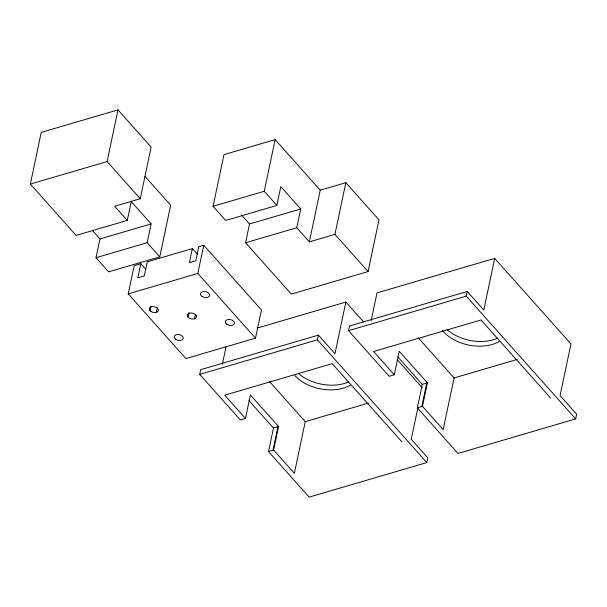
<?xml version="1.0" encoding="UTF-8"?>
<svg xmlns="http://www.w3.org/2000/svg" width="607" height="607" viewBox="0 0 607 607"><rect width="100%" height="100%" fill="white"/><g stroke="black" fill="none" stroke-linecap="round" stroke-linejoin="round"><path stroke-width="0.91" d="M30.35 184.08L41.238 132.402L117.993 109.875L151.151 147.076L140.263 198.747L114.677 206.259L127.28 220.394L76.11 235.41L30.35 184.08L107.105 161.545L117.993 109.875M144.982 176.364L170.666 205.174L159.778 256.844L108.607 271.86L96.005 257.725L99.965 238.938L92.507 230.569M127.28 220.394L131.241 201.6L151.135 223.922L147.175 242.709L159.778 256.844M140.824 263.742L137.857 277.831L144.254 275.957L147.22 261.867L192.351 248.62L189.384 262.71L195.78 260.828L198.747 246.738L203.762 245.266L261.435 309.965L255.494 338.152L185.909 358.578L128.236 293.879L134.17 265.691L140.824 263.742L145.779 269.296M149.952 309.911L150.324 308.144M150.946 306.307L149.762 310.792M156.348 312.377L157.304 307.832M188.041 317.135L188.997 312.59M255.494 338.152L197.821 273.454L203.762 245.266M309.35 241.874L296.747 227.746L300.708 208.952L280.813 186.637L276.853 205.424L225.683 220.44L213.087 206.312L223.975 154.633L275.138 139.618L320.238 190.203L309.35 241.874L334.935 234.37L345.823 182.699L320.238 190.203M195.439 314.221L194.475 318.766M269.493 381.53L305.253 421.645L294.365 473.301L273.643 450.053L278.59 426.569L250.403 394.952L245.456 418.435L240.342 419.938L199.718 374.375L200.705 369.671L318.394 335.132L334.973 353.729L345.861 302.058L257.148 328.099M345.823 182.699L378.98 219.893L368.092 271.564L291.345 294.092L245.577 242.762L249.538 223.975L241.457 214.908M222.344 364.283L226.039 346.749M276.853 205.424L264.25 191.288L275.138 139.618M417.851 407.912L411.243 439.286L427.821 457.883L426.835 462.58L309.145 497.125L268.522 451.555L273.476 428.072L249.045 400.666M272.968 450.25L277.915 426.767M426.835 462.58L317.408 339.829L318.394 335.132M418.322 337.849L454.082 377.956L443.193 429.619L422.472 406.371L427.419 382.888L399.231 351.263L394.284 374.754L389.163 376.257L348.547 330.686L349.533 325.989L467.223 291.451L483.802 310.048L494.69 258.377L377.008 292.915L371.173 320.602M494.69 258.377L570.959 343.926L560.071 395.605L576.65 414.202L575.664 418.898L457.974 453.437L417.35 407.874L422.305 384.383L397.873 356.984M421.789 406.569L426.744 383.085M575.664 418.898L466.229 296.148L467.223 291.451M99.965 238.938L151.135 223.922M213.087 206.312L264.25 191.288M96.005 257.725L147.175 242.709M249.538 223.975L300.708 208.952M245.577 242.762L296.747 227.746M128.236 293.879L197.821 273.454M199.718 374.375L317.408 339.829M348.547 330.686L466.229 296.148M273.476 428.072L278.59 426.569M422.305 384.383L427.419 382.888M305.253 421.645L368.464 403.086M454.082 377.956L517.285 359.405M268.522 451.555L273.643 450.053M417.35 407.874L422.472 406.371M550.648 398.078L481.01 319.965L373.555 351.506L394.284 374.754M334.935 234.37L368.092 271.564M345.861 302.058L363.51 321.854M397.547 360.034L422.131 387.615M401.819 441.767L332.181 363.646L224.734 395.187L245.456 418.435M192.351 248.62L197.275 254.136M107.105 161.545L140.263 198.747M348.767 381.803A35.517 22.353 11.9 0 1 298.143 373.168M350.193 385.233A35.517 22.353 11.9 0 1 294.744 375.445M497.588 338.122A35.517 22.353 11.9 0 1 446.972 329.48M499.022 341.551A35.517 22.353 11.9 0 1 442.389 330.345M196.167 315.549L195.621 314.798A4.636 2.914 11.9 0 0 189.763 313.129A4.636 2.914 11.9 0 0 187.563 316.475L188.109 317.233A4.636 2.914 11.9 0 0 193.967 318.903A4.636 2.914 11.9 0 0 196.167 315.549M175.666 339.298A4.636 2.914 11.9 0 0 183.2 338.66A4.636 2.914 11.9 0 0 177.32 334.503A4.636 2.914 11.9 0 0 175.666 339.298M150.794 311.399A4.636 2.914 11.9 0 0 158.328 310.761A4.636 2.914 11.9 0 0 152.448 306.603A4.636 2.914 11.9 0 0 150.794 311.399M226.859 324.297A4.636 2.914 11.9 0 0 234.378 323.622A4.636 2.914 11.9 0 0 228.452 319.487A4.636 2.914 11.9 0 0 226.859 324.297M201.964 296.375A4.636 2.914 11.9 0 0 209.498 295.746A4.636 2.914 11.9 0 0 203.618 291.58A4.636 2.914 11.9 0 0 201.964 296.375"/></g></svg>
